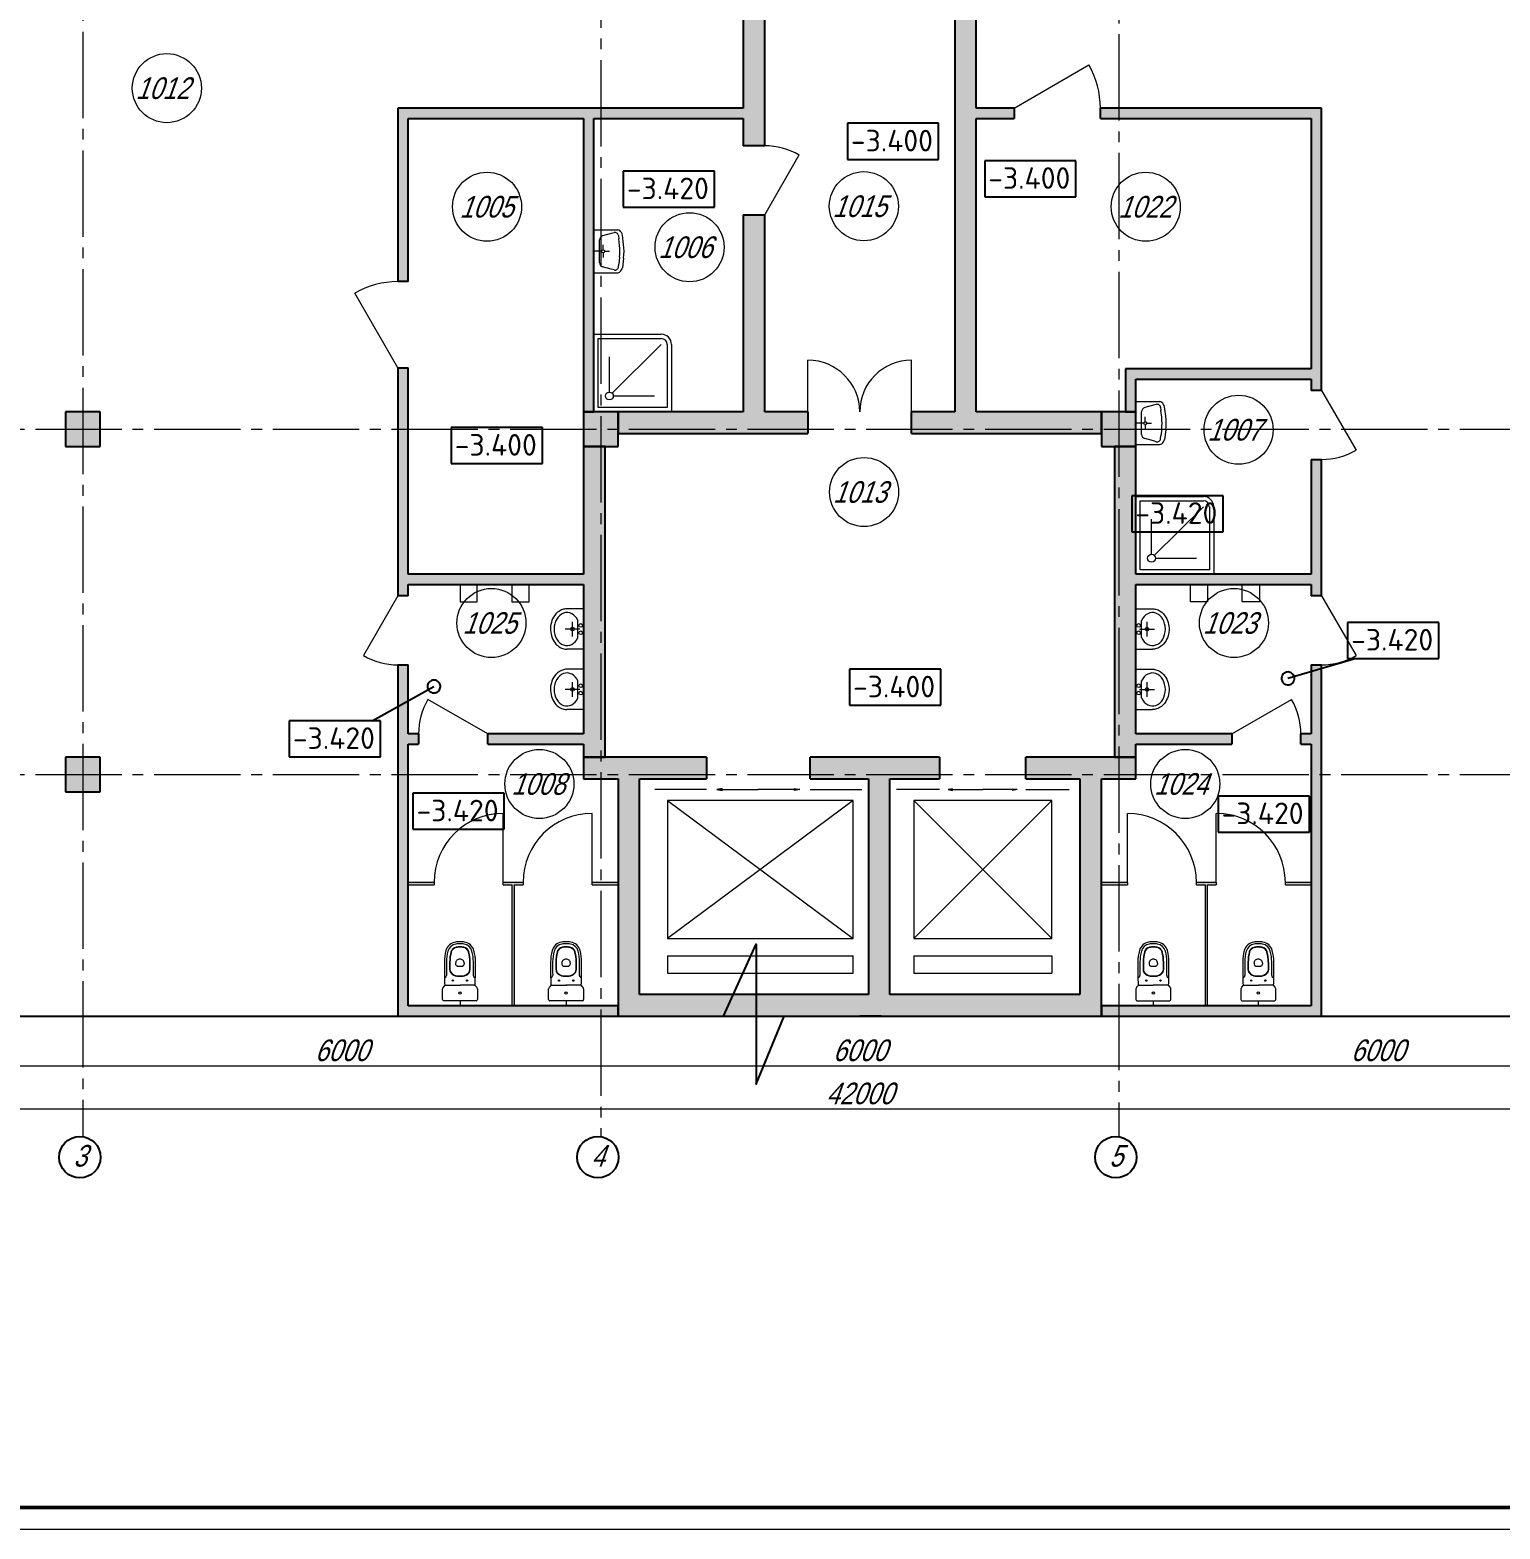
# Model space of a CAD drawing. Header units: millimetres. Extents: x 1949 to 134543, y 1145 to 48705.
# Drawn here: x 15366 to 28988, y 1145 to 15038 of the extents above; entities that cross this region are included whole.
import ezdxf

# ---------------------------------------------------------------- set-up
doc = ezdxf.new("R2010")
doc.units = ezdxf.units.MM
doc.linetypes.add('LTYPE_5', pattern=[1100, 800, -100, 100, -100])
for name, color, linetype, lineweight, true_color in [('STANDARD', 18, 'Continuous', 25, 0x000000), ('Общий01', 18, 'Continuous', 13, 0x000000), ('Стена', 18, 'Continuous', 50, 0x000000), ('Текст_1_10', 18, 'Continuous', 25, 0x000000)]:
    doc.layers.add(name, color=color, linetype=linetype, lineweight=lineweight, true_color=true_color)
doc.layers.add('АГПТ', color=7, linetype='Continuous')
doc.layers.add('Горизонтали--MAJ', color=56, linetype='Continuous', lineweight=5)
doc.layers.add('Оси', color=30, linetype='LTYPE_5', lineweight=9)
doc.styles.add('ARIAL', font='arial.ttf')
doc.styles.add('ARIALUNICODEMS', font='ARIALUNI.ttf')
doc.styles.add('ISOCPEUR', font='isocpeur.ttf')

# ---------------------------------------------------------------- blocks, each defined once
blk = doc.blocks.new('*U220')
at = {"lineweight": 0}
blk.add_lwpolyline([(-1184, -5), (5, -5), (5, 836), (-1184, 836)], close=True, dxfattribs=at)
at = {"color": 0, "linetype": 'Continuous', "lineweight": 50}
blk.add_lwpolyline([(-1164, 831), (0, 831), (0, 0), (-1164, 0)], close=True, dxfattribs=at)

msp = doc.modelspace()

# ---------------------------------------------------------------- hatches: boundary and pattern name
at = {"layer": 'Стена', "linetype": 'Continuous', "lineweight": 5}
h = msp.add_hatch(color=252, dxfattribs=at)
h.paths.add_polyline_path([(22175, 13965), (22175, 17698), (21975, 17698), (21975, 13965)])
h.paths.add_polyline_path([(21975, 13325), (21975, 11498), (22175, 11498), (22175, 13325)])
for points in [[(23935, 17698), (23935, 11498), (24135, 11498), (24135, 17698)], [(18775, 14218), (21975, 14218), (21975, 14314), (18775, 14314)], [(20495, 14218), (20495, 11498), (20591, 11498), (20591, 14218)], [(27239, 14218), (27239, 11898), (27335, 11898), (27335, 14218)], [(25519, 11802), (27335, 11802), (27335, 11898), (25519, 11898)], [(25615, 11498), (25615, 11802), (25519, 11802), (25519, 11498)], [(15695, 11178), (16015, 11178), (16015, 11498), (15695, 11498)], [(20495, 11178), (20815, 11178), (20815, 11498), (20495, 11498)], [(25295, 11178), (25615, 11178), (25615, 11498), (25295, 11498)], [(20695, 8298), (20695, 11178), (20495, 11178), (20495, 8298)], [(25415, 11178), (25415, 8298), (25615, 8298), (25615, 11178)], [(18871, 9898), (20495, 9898), (20495, 9994), (18871, 9994)], [(25615, 9898), (27239, 9898), (27239, 9994), (25615, 9994)], [(15695, 7978), (16015, 7978), (16015, 8298), (15695, 8298)], [(20815, 8098), (20815, 5898), (21015, 5898), (21015, 8098)], [(23135, 8098), (23135, 6098), (23335, 6098), (23335, 8098)], [(25095, 8098), (25095, 5898), (25295, 5898), (25295, 8098)], [(19855, 5994), (19855, 7114), (19831, 7114), (19831, 5994)], [(26255, 7114), (26255, 5994), (26279, 5994), (26279, 7114)], [(18871, 5898), (20815, 5898), (20815, 5994), (18871, 5994)], [(25095, 6098), (21015, 6098), (21015, 5898), (25095, 5898)], [(25295, 5898), (27239, 5898), (27239, 5994), (25295, 5994)]]:
    msp.add_hatch(color=252, dxfattribs=at).paths.add_polyline_path(points)
h = msp.add_hatch(color=252, dxfattribs=at)
h.paths.add_polyline_path([(25285, 14218), (27335, 14218), (27335, 14314), (25285, 14314)])
h.paths.add_polyline_path([(24485, 14218), (24485, 14314), (24135, 14314), (24135, 14218)])
h = msp.add_hatch(color=252, dxfattribs=at)
h.paths.add_polyline_path([(18871, 9794), (18871, 11906), (18775, 11906), (18775, 9794)])
h.paths.add_polyline_path([(18871, 9154), (18775, 9154), (18775, 5898), (18871, 5898)])
h.paths.add_polyline_path([(18775, 14218), (18775, 12706), (18871, 12706), (18871, 14218)])
h = msp.add_hatch(color=252, dxfattribs=at)
h.paths.add_polyline_path([(27239, 9154), (27239, 5898), (27335, 5898), (27335, 9154)])
h.paths.add_polyline_path([(27239, 11058), (27239, 9794), (27335, 9794), (27335, 11058)])
h.paths.add_polyline_path([(27239, 11802), (27239, 11698), (27335, 11698), (27335, 11802)])
h = msp.add_hatch(color=252, dxfattribs=at)
h.paths.add_polyline_path([(22575, 11498), (20815, 11498), (20815, 11298), (22575, 11298)])
h.paths.add_polyline_path([(23535, 11498), (23535, 11298), (25295, 11298), (25295, 11498)])
h = msp.add_hatch(color=252, dxfattribs=at)
h.paths.add_polyline_path([(19607, 8418), (20495, 8418), (20495, 8514), (19607, 8514)])
h.paths.add_polyline_path([(18967, 8418), (18967, 8514), (18871, 8514), (18871, 8418)])
h = msp.add_hatch(color=252, dxfattribs=at)
h.paths.add_polyline_path([(25615, 8418), (26503, 8418), (26503, 8514), (25615, 8514)])
h.paths.add_polyline_path([(27143, 8514), (27143, 8418), (27239, 8418), (27239, 8514)])
h = msp.add_hatch(color=252, dxfattribs=at)
h.paths.add_polyline_path([(23795, 8298), (22595, 8298), (22595, 8098), (23795, 8098)])
h.paths.add_polyline_path([(21635, 8098), (21635, 8298), (20495, 8298), (20495, 8098)])
h.paths.add_polyline_path([(25615, 8298), (24595, 8298), (24595, 8098), (25615, 8098)])
h = msp.add_hatch(color=252, dxfattribs=at)
h.paths.add_polyline_path([(19111, 7138), (18871, 7138), (18871, 7114), (19111, 7114)])
h.paths.add_polyline_path([(20575, 7138), (20575, 7114), (20815, 7114), (20815, 7138)])
h.paths.add_polyline_path([(19751, 7114), (19935, 7114), (19935, 7138), (19751, 7138)])
h = msp.add_hatch(color=252, dxfattribs=at)
h.paths.add_polyline_path([(27239, 7138), (26999, 7138), (26999, 7114), (27239, 7114)])
h.paths.add_polyline_path([(25295, 7138), (25295, 7114), (25535, 7114), (25535, 7138)])
h.paths.add_polyline_path([(26175, 7114), (26359, 7114), (26359, 7138), (26175, 7138)])

# ---------------------------------------------------------------- linework, layer by layer
at = {"layer": 'STANDARD', "color": 252, "linetype": 'Continuous', "lineweight": 5}
for p, q in [((20591, 13187), (20591, 12786)), ((20591, 13187), (20812, 13187)), ((20643, 12881), (20643, 13092)), ((20752, 13152), (20672, 13130)), ((20779, 13159), (20752, 13152)), ((20819, 13132), (20822, 13104)), ((20829, 13041), (20822, 13104)), ((20867, 13050), (20856, 13138)), ((20663, 12987), (20591, 12987)), ((20677, 13000), (20677, 13046)), ((20677, 12973), (20677, 12928)), ((20690, 12987), (20736, 12987)), ((20829, 12932), (20822, 12869)), ((20867, 12924), (20856, 12835)), ((20591, 12786), (20812, 12786)), ((20752, 12821), (20672, 12843)), ((20779, 12814), (20752, 12821)), ((20819, 12841), (20822, 12869)), ((20591, 11498), (20591, 12219)), ((20591, 12219), (21216, 12218)), ((20631, 11538), (20631, 12179)), ((20631, 12179), (21216, 12178)), ((20760, 11672), (21216, 12124)), ((21271, 12124), (21271, 11538)), ((21311, 12124), (21311, 11498)), ((20735, 11683), (20735, 12008)), ((21271, 11538), (20631, 11538)), ((20771, 11646), (21152, 11646)), ((25615, 11595), (25615, 11195)), ((25615, 11595), (25836, 11595)), ((25776, 11561), (25696, 11539)), ((25803, 11568), (25776, 11561)), ((25843, 11541), (25846, 11513)), ((25891, 11458), (25880, 11547)), ((21311, 11498), (20591, 11498)), ((25687, 11395), (25615, 11395)), ((25667, 11290), (25667, 11500)), ((25701, 11409), (25701, 11454)), ((25714, 11395), (25760, 11395)), ((25853, 11449), (25846, 11513)), ((25701, 11381), (25701, 11336)), ((25843, 11250), (25846, 11277)), ((25853, 11341), (25846, 11277)), ((25891, 11332), (25880, 11244)), ((25615, 11195), (25836, 11195)), ((25776, 11230), (25696, 11251)), ((25803, 11222), (25776, 11230)), ((25615, 9994), (25615, 10715)), ((25615, 10715), (26240, 10714)), ((25655, 10034), (25655, 10675)), ((25655, 10675), (26240, 10674)), ((25784, 10168), (26240, 10620)), ((26295, 10620), (26295, 10034)), ((26335, 10620), (26335, 9994)), ((25759, 10179), (25759, 10504)), ((25795, 10142), (26176, 10142)), ((26295, 10034), (25655, 10034)), ((19511, 9898), (19351, 9898)), ((19351, 9898), (19351, 9738)), ((19511, 9738), (19511, 9898)), ((19991, 9898), (19831, 9898)), ((19831, 9898), (19831, 9738)), ((19991, 9738), (19991, 9898)), ((26335, 9994), (25615, 9994)), ((26119, 9738), (26119, 9898)), ((26119, 9898), (26279, 9898)), ((26279, 9898), (26279, 9738)), ((26599, 9738), (26599, 9898)), ((26599, 9898), (26759, 9898)), ((26759, 9898), (26759, 9738)), ((19351, 9738), (19511, 9738)), ((19831, 9738), (19991, 9738)), ((26279, 9738), (26119, 9738)), ((26759, 9738), (26599, 9738)), ((22995, 7898), (21275, 7898)), ((21275, 7898), (21275, 6618)), ((21275, 7898), (22995, 6618)), ((22995, 7898), (21275, 6618)), ((22995, 6618), (22995, 7898)), ((24835, 7898), (23555, 7898)), ((23555, 7898), (23555, 6618)), ((23555, 7898), (24835, 6618)), ((24835, 7898), (23555, 6618)), ((24835, 6618), (24835, 7898)), ((21275, 6618), (22995, 6618)), ((23555, 6618), (24835, 6618)), ((21275, 6458), (21275, 6298)), ((21275, 6458), (22995, 6458)), ((22995, 6298), (22995, 6458)), ((23555, 6458), (23555, 6298)), ((23555, 6458), (24835, 6458)), ((24835, 6458), (24835, 6298)), ((21275, 6298), (22995, 6298)), ((23555, 6298), (24835, 6298)), ((20895, 5898), (23455, 5898))]:
    msp.add_line(p, q, dxfattribs=at)
at = {"layer": 'STANDARD', "color": 252, "linetype": 'Continuous', "lineweight": 25}
for p, q in [((27654, 9214), (27023, 9028)), ((26964, 9035), (26963, 9025)), ((26965, 9044), (26964, 9035)), ((26969, 9054), (26965, 9044)), ((26974, 9062), (26969, 9054)), ((26980, 9070), (26974, 9062)), ((26987, 9076), (26980, 9070)), ((26996, 9081), (26987, 9076)), ((27005, 9085), (26996, 9081)), ((27014, 9087), (27005, 9085)), ((27024, 9088), (27014, 9087)), ((27034, 9087), (27024, 9088)), ((27043, 9084), (27034, 9087)), ((27052, 9080), (27043, 9084)), ((27060, 9075), (27052, 9080)), ((27068, 9068), (27060, 9075)), ((27073, 9061), (27068, 9068)), ((27078, 9052), (27073, 9061)), ((27081, 9043), (27078, 9052)), ((27083, 9033), (27081, 9043)), ((27083, 9023), (27083, 9033)), ((18537, 8635), (19109, 8954)), ((19050, 8965), (19049, 8955)), ((19049, 8955), (19050, 8945)), ((19053, 8974), (19050, 8965)), ((19050, 8945), (19052, 8935)), ((19052, 8935), (19056, 8926)), ((19057, 8983), (19053, 8974)), ((19056, 8926), (19061, 8918)), ((19062, 8991), (19057, 8983)), ((19061, 8918), (19067, 8911)), ((19069, 8998), (19062, 8991)), ((19067, 8911), (19075, 8904)), ((19077, 9004), (19069, 8998)), ((19075, 8904), (19083, 8900)), ((19085, 9009), (19077, 9004)), ((19083, 8900), (19092, 8896)), ((19095, 9012), (19085, 9009)), ((19092, 8896), (19102, 8894)), ((19104, 9013), (19095, 9012)), ((19102, 8894), (19112, 8894)), ((19114, 9013), (19104, 9013)), ((19112, 8894), (19122, 8895)), ((19124, 9012), (19114, 9013)), ((19122, 8895), (19131, 8898)), ((19133, 9009), (19124, 9012)), ((19131, 8898), (19140, 8902)), ((19142, 9004), (19133, 9009)), ((19140, 8902), (19148, 8908)), ((19149, 8998), (19142, 9004)), ((19148, 8908), (19155, 8914)), ((19156, 8991), (19149, 8998)), ((19155, 8914), (19160, 8922)), ((19162, 8983), (19156, 8991)), ((19160, 8922), (19165, 8931)), ((19164, 8979), (19162, 8983)), ((19167, 8970), (19164, 8979)), ((19165, 8931), (19168, 8940)), ((19169, 8960), (19167, 8970)), ((19168, 8940), (19169, 8950)), ((19169, 8950), (19169, 8960)), ((26963, 9025), (26964, 9015)), ((26964, 9015), (26966, 9011)), ((26966, 9011), (26969, 9002)), ((26969, 9002), (26974, 8993)), ((26974, 8993), (26980, 8986)), ((26980, 8986), (26988, 8979)), ((26988, 8979), (26996, 8974)), ((26996, 8974), (27005, 8971)), ((27005, 8971), (27015, 8969)), ((27015, 8969), (27024, 8968)), ((27024, 8968), (27034, 8969)), ((27034, 8969), (27044, 8972)), ((27044, 8972), (27053, 8976)), ((27053, 8976), (27061, 8981)), ((27061, 8981), (27068, 8988)), ((27068, 8988), (27074, 8996)), ((27074, 8996), (27078, 9004)), ((27078, 9004), (27081, 9014)), ((27081, 9014), (27083, 9023))]:
    msp.add_line(p, q, dxfattribs=at)
at = {"layer": 'STANDARD', "color": 252, "linetype": 'Continuous', "lineweight": 5}
for centre in [(20735, 11646), (25759, 10142)]:
    msp.add_circle(centre, 36.5, dxfattribs=at)
for centre, radius, start, end in [((20683, 13092), 40, 105.2024, 180), ((20787, 13129), 32, 6.4926, 105.2024), ((20807, 13148), 39, 50.2907, 82.9857), ((20766, 13111), 94.2, 17.0579, 46.0236), ((20677, 12987), 13.8, 270.0000070469676, 269.9999765312299), ((20352, 12987), 480, 353.5076, 6.4926), ((20351, 12987), 520, 353.0337, 6.9666), ((20683, 12881), 40, 180.0001, 254.7976), ((20787, 12845), 32, 254.7977, 353.5075), ((20807, 12825), 39, 277.0144, 309.7094), ((20766, 12863), 94.2, 313.9764, 342.9421), ((21216, 12124), 94.4, 360, 89.9677), ((21216, 12124), 54.4, 360, 89.9677), ((25707, 11500), 40, 105.2024, 180), ((25811, 11537), 32, 6.4926, 105.2024), ((25831, 11557), 39, 50.2907, 82.9857), ((25790, 11519), 94.2, 17.0579, 46.0236), ((25701, 11395), 13.8, 270.0000070469676, 269.9999765312299), ((25376, 11395), 480, 353.5076, 6.4926), ((25375, 11395), 520, 353.0337, 6.9666), ((25707, 11290), 40, 180.0001, 254.7976), ((25811, 11253), 32, 254.7977, 353.5075), ((25831, 11234), 39, 277.0144, 309.7094), ((25790, 11271), 94.2, 313.9764, 342.9421), ((26240, 10620), 94.4, 360, 89.9677), ((26240, 10620), 54.4, 360, 89.9677)]:
    msp.add_arc(centre, radius, start, end, dxfattribs=at)
at = {"layer": 'АГПТ', "color": 252}
msp.add_lwpolyline([(3817, 5898), (21792, 5898), (22095, 6565), (22095, 5267), (22354, 5898), (43839, 5898)], dxfattribs=at)
at = {"layer": 'Горизонтали--MAJ', "color": 252, "linetype": 'Continuous', "lineweight": 5}
for p, q in [((20217, 9596), (20209, 9580)), ((20227, 9610), (20217, 9596)), ((20240, 9626), (20227, 9610)), ((20255, 9641), (20240, 9626)), ((20272, 9653), (20255, 9641)), ((20290, 9663), (20272, 9653)), ((20309, 9669), (20290, 9663)), ((20319, 9671), (20309, 9669)), ((20329, 9673), (20319, 9671)), ((20342, 9673), (20329, 9673)), ((20495, 9673), (20342, 9673)), ((20495, 9299), (20495, 9673)), ((25615, 9673), (25768, 9673)), ((25615, 9299), (25615, 9673)), ((25768, 9673), (25780, 9673)), ((25780, 9673), (25790, 9671)), ((25790, 9671), (25800, 9669)), ((25800, 9669), (25819, 9663)), ((25819, 9663), (25838, 9653)), ((25838, 9653), (25854, 9641)), ((25854, 9641), (25870, 9626)), ((25870, 9626), (25883, 9610)), ((25883, 9610), (25892, 9596)), ((25892, 9596), (25900, 9580)), ((20190, 9512), (20189, 9494)), ((20189, 9494), (20189, 9475)), ((20189, 9475), (20191, 9457)), ((20193, 9529), (20190, 9512)), ((20191, 9457), (20194, 9440)), ((20197, 9547), (20193, 9529)), ((20202, 9564), (20197, 9547)), ((20209, 9580), (20202, 9564)), ((20461, 9486), (20325, 9486)), ((20393, 9418), (20393, 9554)), ((20444, 9408), (20444, 9565)), ((25649, 9486), (25785, 9486)), ((25666, 9408), (25666, 9565)), ((25717, 9418), (25717, 9554)), ((25900, 9580), (25907, 9564)), ((25907, 9564), (25913, 9547)), ((25913, 9547), (25917, 9529)), ((25919, 9457), (25916, 9440)), ((25917, 9529), (25919, 9512)), ((25919, 9512), (25921, 9494)), ((25921, 9475), (25919, 9457)), ((25921, 9494), (25921, 9475)), ((20194, 9440), (20198, 9422)), ((20198, 9422), (20204, 9405)), ((20204, 9405), (20211, 9389)), ((20211, 9389), (20219, 9374)), ((20219, 9374), (20229, 9360)), ((20229, 9360), (20240, 9347)), ((20240, 9347), (20249, 9337)), ((20249, 9337), (20259, 9329)), ((20259, 9329), (20269, 9321)), ((20269, 9321), (20280, 9315)), ((20280, 9315), (20292, 9309)), ((20292, 9309), (20304, 9305)), ((25818, 9309), (25806, 9305)), ((25829, 9315), (25818, 9309)), ((25840, 9321), (25829, 9315)), ((25851, 9329), (25840, 9321)), ((25861, 9337), (25851, 9329)), ((25870, 9347), (25861, 9337)), ((25881, 9360), (25870, 9347)), ((25890, 9374), (25881, 9360)), ((25899, 9389), (25890, 9374)), ((25906, 9405), (25899, 9389)), ((25912, 9422), (25906, 9405)), ((25916, 9440), (25912, 9422)), ((20304, 9305), (20314, 9302)), ((20314, 9302), (20324, 9301)), ((20324, 9301), (20342, 9299)), ((20495, 9299), (20342, 9299)), ((25615, 9299), (25768, 9299)), ((25786, 9301), (25768, 9299)), ((25796, 9302), (25786, 9301)), ((25806, 9305), (25796, 9302)), ((20217, 9036), (20209, 9020)), ((20227, 9050), (20217, 9036)), ((20240, 9066), (20227, 9050)), ((20255, 9081), (20240, 9066)), ((20272, 9093), (20255, 9081)), ((20290, 9103), (20272, 9093)), ((20309, 9109), (20290, 9103)), ((20319, 9111), (20309, 9109)), ((20329, 9113), (20319, 9111)), ((20342, 9113), (20329, 9113)), ((20495, 9113), (20342, 9113)), ((20495, 8739), (20495, 9113)), ((25615, 9113), (25768, 9113)), ((25615, 8739), (25615, 9113)), ((25768, 9113), (25780, 9113)), ((25780, 9113), (25790, 9111)), ((25790, 9111), (25800, 9109)), ((25800, 9109), (25819, 9103)), ((25819, 9103), (25838, 9093)), ((25838, 9093), (25854, 9081)), ((25854, 9081), (25870, 9066)), ((25870, 9066), (25883, 9050)), ((25883, 9050), (25892, 9036)), ((25892, 9036), (25900, 9020)), ((20190, 8952), (20189, 8934)), ((20189, 8934), (20189, 8915)), ((20189, 8915), (20191, 8897)), ((20193, 8969), (20190, 8952)), ((20191, 8897), (20194, 8880)), ((20197, 8987), (20193, 8969)), ((20202, 9004), (20197, 8987)), ((20209, 9020), (20202, 9004)), ((20461, 8926), (20325, 8926)), ((20393, 8858), (20393, 8994)), ((20444, 8848), (20444, 9005)), ((25649, 8926), (25785, 8926)), ((25666, 8848), (25666, 9005)), ((25717, 8858), (25717, 8994)), ((25900, 9020), (25907, 9004)), ((25907, 9004), (25913, 8987)), ((25913, 8987), (25917, 8969)), ((25919, 8897), (25916, 8880)), ((25917, 8969), (25919, 8952)), ((25919, 8952), (25921, 8934)), ((25921, 8915), (25919, 8897)), ((25921, 8934), (25921, 8915)), ((20194, 8880), (20198, 8862)), ((20198, 8862), (20204, 8845)), ((20204, 8845), (20211, 8829)), ((20211, 8829), (20219, 8814)), ((20219, 8814), (20229, 8800)), ((20229, 8800), (20240, 8787)), ((20240, 8787), (20249, 8777)), ((20249, 8777), (20259, 8769)), ((20259, 8769), (20269, 8761)), ((20269, 8761), (20280, 8755)), ((20280, 8755), (20292, 8749)), ((25829, 8755), (25818, 8749)), ((25840, 8761), (25829, 8755)), ((25851, 8769), (25840, 8761)), ((25861, 8777), (25851, 8769)), ((25870, 8787), (25861, 8777)), ((25881, 8800), (25870, 8787)), ((25890, 8814), (25881, 8800)), ((25899, 8829), (25890, 8814)), ((25906, 8845), (25899, 8829)), ((25912, 8862), (25906, 8845)), ((25916, 8880), (25912, 8862)), ((20292, 8749), (20304, 8745)), ((20304, 8745), (20314, 8742)), ((20314, 8742), (20324, 8741)), ((20324, 8741), (20342, 8739)), ((20495, 8739), (20342, 8739)), ((25615, 8739), (25768, 8739)), ((25786, 8741), (25768, 8739)), ((25796, 8742), (25786, 8741)), ((25806, 8745), (25796, 8742)), ((25818, 8749), (25806, 8745)), ((19221, 6263), (19207, 6249)), ((19310, 6389), (19310, 6379)), ((19389, 6389), (19389, 6379)), ((19479, 6263), (19493, 6249)), ((20205, 6263), (20191, 6249)), ((20294, 6389), (20294, 6379)), ((20373, 6389), (20373, 6379)), ((20463, 6263), (20477, 6249)), ((25647, 6263), (25633, 6249)), ((25736, 6389), (25736, 6379)), ((25815, 6389), (25815, 6379)), ((25905, 6263), (25919, 6249)), ((26619, 6263), (26605, 6249)), ((26709, 6389), (26709, 6379)), ((26788, 6389), (26788, 6379)), ((26877, 6263), (26891, 6249)), ((19188, 6054), (19188, 6152)), ((19217, 6184), (19348, 6184)), ((19350, 6184), (19348, 6184)), ((19350, 6184), (19352, 6184)), ((19483, 6184), (19352, 6184)), ((19512, 6152), (19512, 6054)), ((20172, 6054), (20172, 6152)), ((20201, 6184), (20332, 6184)), ((20334, 6184), (20332, 6184)), ((20334, 6184), (20336, 6184)), ((20467, 6184), (20336, 6184)), ((20496, 6152), (20496, 6054)), ((25614, 6152), (25614, 6054)), ((25643, 6184), (25774, 6184)), ((25776, 6184), (25774, 6184)), ((25776, 6184), (25778, 6184)), ((25909, 6184), (25778, 6184)), ((25938, 6054), (25938, 6152)), ((26586, 6152), (26586, 6054)), ((26615, 6184), (26746, 6184)), ((26748, 6184), (26746, 6184)), ((26748, 6184), (26750, 6184)), ((26882, 6184), (26750, 6184)), ((26910, 6054), (26910, 6152)), ((19348, 6040), (19199, 6040)), ((19352, 6040), (19348, 6040)), ((19351, 6040), (19351, 5994)), ((19501, 6040), (19352, 6040)), ((20332, 6040), (20183, 6040)), ((20334, 6040), (20332, 6040)), ((20336, 6040), (20334, 6040)), ((20335, 6040), (20335, 5994)), ((20485, 6040), (20336, 6040)), ((25625, 6040), (25774, 6040)), ((25774, 6040), (25776, 6040)), ((25775, 6040), (25775, 5994)), ((25776, 6040), (25778, 6040)), ((25778, 6040), (25927, 6040)), ((26597, 6040), (26746, 6040)), ((26746, 6040), (26748, 6040)), ((26747, 6040), (26747, 5994)), ((26748, 6040), (26750, 6040)), ((26750, 6040), (26899, 6040))]:
    msp.add_line(p, q, dxfattribs=at)
for centre, radius in [((20393, 9486), 17), ((20469, 9520), 17), ((20469, 9452), 17), ((25640, 9520), 17), ((25640, 9452), 17), ((25717, 9486), 17), ((20393, 8926), 17), ((20469, 8960), 17), ((20469, 8892), 17), ((25640, 8960), 17), ((25640, 8892), 17), ((25717, 8926), 17), ((19284, 6228), 6), ((19350, 6112), 10.8), ((19416, 6228), 6), ((20268, 6228), 6), ((20334, 6112), 10.8), ((20400, 6228), 6), ((25710, 6228), 6), ((25776, 6112), 10.8), ((25842, 6228), 6), ((26682, 6228), 6), ((26748, 6112), 10.8), ((26814, 6228), 6)]:
    msp.add_circle(centre, radius, dxfattribs=at)
for centre, radius, start, end in [((19324, 6479), 107, 98.8162, 165.4605), ((19324, 6479), 88, 98.8162, 165.4605), ((19324, 6479), 59.2, 98.8162, 165.4605), ((19324, 6479), 56, 98.8162, 165.4605), ((19348, 6324), 264, 89.5659, 98.8162), ((19348, 6324), 245, 89.5319, 98.8162), ((19348, 6324), 216, 89.4695, 98.8162), ((19348, 6324), 213, 89.4615, 98.8162), ((19352, 6324), 264, 81.1838, 90.4341), ((19352, 6324), 245, 81.1838, 90.4681), ((19352, 6324), 216, 81.1838, 90.5305), ((19352, 6324), 213, 81.1838, 90.5385), ((19376, 6479), 56, 14.5395, 81.1838), ((19376, 6479), 59.2, 14.5395, 81.1838), ((19376, 6479), 88, 14.5395, 81.1838), ((19376, 6479), 107, 14.5395, 81.1838), ((20308, 6479), 107, 98.8162, 165.4605), ((20308, 6479), 88, 98.8162, 165.4605), ((20308, 6479), 59.2, 98.8162, 165.4605), ((20308, 6479), 56, 98.8162, 165.4605), ((20332, 6324), 264, 89.5659, 98.8162), ((20332, 6324), 245, 89.5319, 98.8162), ((20332, 6324), 216, 89.4695, 98.8162), ((20332, 6324), 213, 89.4615, 98.8162), ((20336, 6324), 264, 81.1838, 90.4341), ((20336, 6324), 245, 81.1838, 90.4681), ((20336, 6324), 216, 81.1838, 90.5305), ((20336, 6324), 213, 81.1838, 90.5385), ((20360, 6479), 56, 14.5395, 81.1838), ((20360, 6479), 59.2, 14.5395, 81.1838), ((20360, 6479), 88, 14.5395, 81.1838), ((20360, 6479), 107, 14.5395, 81.1838), ((25750, 6479), 107, 98.8162, 165.4605), ((25750, 6479), 88, 98.8162, 165.4605), ((25750, 6479), 59.2, 98.8162, 165.4605), ((25750, 6479), 56, 98.8162, 165.4605), ((25774, 6324), 264, 89.5659, 98.8162), ((25774, 6324), 245, 89.5319, 98.8162), ((25774, 6324), 216, 89.4695, 98.8162), ((25774, 6324), 213, 89.4615, 98.8162), ((25778, 6324), 264, 81.1838, 90.4341), ((25778, 6324), 245, 81.1838, 90.4681), ((25778, 6324), 216, 81.1838, 90.5305), ((25778, 6324), 213, 81.1838, 90.5385), ((25802, 6479), 56, 14.5395, 81.1838), ((25802, 6479), 59.2, 14.5395, 81.1838), ((25802, 6479), 88, 14.5395, 81.1838), ((25802, 6479), 107, 14.5395, 81.1838), ((26722, 6479), 107, 98.8162, 165.4605), ((26722, 6479), 88, 98.8162, 165.4605), ((26722, 6479), 59.2, 98.8162, 165.4605), ((26722, 6479), 56, 98.8162, 165.4605), ((26746, 6324), 264, 89.5659, 98.8162), ((26746, 6324), 245, 89.5319, 98.8162), ((26746, 6324), 216, 89.4695, 98.8162), ((26746, 6324), 213, 89.4615, 98.8162), ((26750, 6324), 264, 81.1838, 90.4341), ((26750, 6324), 245, 81.1838, 90.4681), ((26750, 6324), 216, 81.1838, 90.5305), ((26750, 6324), 213, 81.1838, 90.5385), ((26774, 6479), 59.2, 14.5395, 81.1838), ((26774, 6479), 56, 14.5395, 81.1838), ((26774, 6479), 88, 14.5395, 81.1838), ((26774, 6479), 107, 14.5395, 81.1838), ((19646, 6395), 440, 165.4605, 179.2905), ((23606, 6346), 4400, 179.2905, 182.1362), ((19646, 6395), 421, 165.4605, 179.2905), ((23606, 6346), 4381, 179.2905, 180.9364), ((19646, 6395), 392, 165.4605, 179.2905), ((23606, 6346), 4352, 179.2905, 180.1648), ((19646, 6395), 389, 165.4605, 179.2905), ((23606, 6346), 4349, 179.2905, 180.1648), ((19348, 6389), 37.6, 86.9509, 180), ((19352, 6389), 37.6, 0, 93.0491), ((19054, 6395), 389, 0.7095, 14.5395), ((19054, 6395), 392, 0.7095, 14.5395), ((15094, 6346), 4349, 359.8352, 0.7095), ((15094, 6346), 4352, 359.8352, 0.7095), ((19054, 6395), 421, 0.7095, 14.5395), ((15094, 6346), 4381, 359.0636, 0.7095), ((19054, 6395), 440, 0.7095, 14.5395), ((15094, 6346), 4400, 357.8638, 0.7095), ((20630, 6395), 440, 165.4605, 179.2905), ((24590, 6346), 4400, 179.2905, 182.1362), ((20630, 6395), 421, 165.4605, 179.2905), ((24590, 6346), 4381, 179.2905, 180.9364), ((20630, 6395), 392, 165.4605, 179.2905), ((24590, 6346), 4352, 179.2905, 180.1648), ((20630, 6395), 389, 165.4605, 179.2905), ((24590, 6346), 4349, 179.2905, 180.1648), ((20332, 6389), 37.6, 86.9509, 180), ((20336, 6389), 37.6, 0, 93.0491), ((20038, 6395), 389, 0.7095, 14.5395), ((20038, 6395), 392, 0.7095, 14.5395), ((16078, 6346), 4349, 359.8352, 0.7095), ((16078, 6346), 4352, 359.8352, 0.7095), ((20038, 6395), 421, 0.7095, 14.5395), ((16078, 6346), 4381, 359.0636, 0.7095), ((20038, 6395), 440, 0.7095, 14.5395), ((16078, 6346), 4400, 357.8638, 0.7095), ((26072, 6395), 440, 165.4605, 179.2905), ((30032, 6346), 4400, 179.2905, 182.1362), ((26072, 6395), 421, 165.4605, 179.2905), ((30032, 6346), 4381, 179.2905, 180.9364), ((26072, 6395), 392, 165.4605, 179.2905), ((30032, 6346), 4352, 179.2905, 180.1648), ((26072, 6395), 389, 165.4605, 179.2905), ((30032, 6346), 4349, 179.2905, 180.1648), ((25774, 6389), 37.6, 86.9509, 180), ((25778, 6389), 37.6, 0, 93.0491), ((25480, 6395), 389, 0.7095, 14.5395), ((25480, 6395), 392, 0.7095, 14.5395), ((21520, 6346), 4349, 359.8352, 0.7095), ((21520, 6346), 4352, 359.8352, 0.7095), ((25480, 6395), 421, 0.7095, 14.5395), ((21520, 6346), 4381, 359.0636, 0.7095), ((25480, 6395), 440, 0.7095, 14.5395), ((21520, 6346), 4400, 357.8638, 0.7095), ((27044, 6395), 440, 165.4605, 179.2905), ((31004, 6346), 4400, 179.2905, 182.1362), ((31004, 6346), 4381, 179.2905, 180.9364), ((27044, 6395), 421, 165.4605, 179.2905), ((27044, 6395), 392, 165.4605, 179.2905), ((31004, 6346), 4352, 179.2905, 180.1648), ((31004, 6346), 4349, 179.2905, 180.1648), ((27044, 6395), 389, 165.4605, 179.2905), ((26746, 6389), 37.6, 86.9509, 180), ((26750, 6389), 37.6, 0, 93.0491), ((26452, 6395), 389, 0.7095, 14.5395), ((26452, 6395), 392, 0.7095, 14.5395), ((22493, 6346), 4349, 359.8352, 0.7095), ((22493, 6346), 4352, 359.8352, 0.7095), ((26452, 6395), 421, 0.7095, 14.5395), ((22493, 6346), 4381, 359.0636, 0.7095), ((26452, 6395), 440, 0.7095, 14.5395), ((22493, 6346), 4400, 357.8638, 0.7095), ((19209, 6274), 16, 315, 0.9364), ((19314, 6334), 60, 180.1648, 250.016), ((19314, 6334), 56.8, 180.1648, 250.016), ((19348, 6428), 160, 250.016, 270.7162), ((19348, 6428), 157, 250.016, 270.7308), ((19326, 6379), 16, 180, 260.2849), ((19348, 6505), 144, 260.2849, 270.7958), ((19352, 6505), 144, 269.2042, 279.7151), ((19352, 6428), 157, 269.2692, 289.984), ((19352, 6428), 160, 269.2838, 289.984), ((19373, 6379), 16, 279.7151, 360), ((19386, 6334), 56.8, 289.984, 359.8352), ((19386, 6334), 60, 289.984, 359.8352), ((19490, 6274), 16, 179.0636, 225), ((20193, 6274), 16, 315, 0.9364), ((20298, 6334), 60, 180.1648, 250.016), ((20298, 6334), 56.8, 180.1648, 250.016), ((20332, 6428), 160, 250.016, 270.7162), ((20332, 6428), 157, 250.016, 270.7308), ((20310, 6379), 16, 180, 260.2849), ((20332, 6505), 144, 260.2849, 270.7958), ((20336, 6505), 144, 269.2042, 279.7151), ((20336, 6428), 157, 269.2692, 289.984), ((20336, 6428), 160, 269.2838, 289.984), ((20357, 6379), 16, 279.7151, 360), ((20370, 6334), 56.8, 289.984, 359.8352), ((20370, 6334), 60, 289.984, 359.8352), ((20474, 6274), 16, 179.0636, 225), ((25635, 6274), 16, 315, 0.9364), ((25740, 6334), 60, 180.1648, 250.016), ((25740, 6334), 56.8, 180.1648, 250.016), ((25774, 6428), 160, 250.016, 270.7162), ((25774, 6428), 157, 250.016, 270.7308), ((25752, 6379), 16, 180, 260.2849), ((25774, 6505), 144, 260.2849, 270.7958), ((25778, 6505), 144, 269.2042, 279.7151), ((25778, 6428), 157, 269.2692, 289.984), ((25778, 6428), 160, 269.2838, 289.984), ((25799, 6379), 16, 279.7151, 360), ((25812, 6334), 56.8, 289.984, 359.8352), ((25812, 6334), 60, 289.984, 359.8352), ((25916, 6274), 16, 179.0636, 225), ((26608, 6274), 16, 315, 0.9364), ((26712, 6334), 60, 180.1648, 250.016), ((26712, 6334), 56.8, 180.1648, 250.016), ((26746, 6428), 160, 250.016, 270.7162), ((26746, 6428), 157, 250.016, 270.7308), ((26725, 6379), 16, 180, 260.2849), ((26746, 6505), 144, 260.2849, 270.7958), ((26750, 6505), 144, 269.2042, 279.7151), ((26750, 6428), 157, 269.2692, 289.984), ((26750, 6428), 160, 269.2838, 289.984), ((26772, 6379), 16, 279.7151, 360), ((26785, 6334), 56.8, 289.984, 359.8352), ((26785, 6334), 60, 289.984, 359.8352), ((26889, 6274), 16, 179.0636, 225), ((19203, 6152), 15.2, 124.9372, 180), ((19190, 6171), 8, 304.9372, 343.7848), ((19217, 6164), 20, 90, 163.7848), ((19483, 6164), 20, 16.2152, 90), ((19510, 6171), 8, 196.2152, 235.0628), ((19497, 6152), 15.2, 0, 55.0628), ((20187, 6152), 15.2, 124.9372, 180), ((20174, 6171), 8, 304.9372, 343.7848), ((20201, 6164), 20, 90, 163.7848), ((20467, 6164), 20, 16.2152, 90), ((20494, 6171), 8, 196.2152, 235.0628), ((20481, 6152), 15.2, 0, 55.0628), ((25629, 6152), 15.2, 124.9372, 180), ((25616, 6171), 8, 304.9372, 343.7848), ((25643, 6164), 20, 90, 163.7848), ((25909, 6164), 20, 16.2152, 90), ((25936, 6171), 8, 196.2152, 235.0628), ((25923, 6152), 15.2, 0, 55.0628), ((26602, 6152), 15.2, 124.9372, 180), ((26588, 6171), 8, 304.9372, 343.7848), ((26615, 6164), 20, 90, 163.7848), ((26882, 6164), 20, 16.2152, 90), ((26908, 6171), 8, 196.2152, 235.0628), ((26895, 6152), 15.2, 0, 55.0628), ((19204, 6054), 16, 180, 240.9831), ((19199, 6046), 6.4, 245.2115, 270), ((19501, 6046), 6.4, 270, 294.7885), ((19496, 6054), 16, 299.0169, 0), ((20188, 6054), 16, 180, 240.9831), ((20183, 6046), 6.4, 245.2115, 270), ((20485, 6046), 6.4, 270, 294.7885), ((20480, 6054), 16, 299.0169, 0), ((25630, 6054), 16, 180, 240.9831), ((25625, 6046), 6.4, 245.2115, 270), ((25927, 6046), 6.4, 270, 294.7885), ((25922, 6054), 16, 299.0169, 0), ((26602, 6054), 16, 180, 240.9831), ((26597, 6046), 6.4, 245.2115, 270), ((26899, 6046), 6.4, 270, 294.7885), ((26894, 6054), 16, 299.0169, 0)]:
    msp.add_arc(centre, radius, start, end, dxfattribs=at)
for centre, major_axis in [((20342, 9486), (0, -153)), ((25768, 9486), (0, 153)), ((20342, 8926), (0, -153)), ((25768, 8926), (0, 153))]:
    msp.add_ellipse(centre, major_axis=major_axis, ratio=0.777778, start_param=2.111896, end_param=7.312882, dxfattribs=at)
at = {"layer": 'Общий01', "color": 252, "linetype": 'LTYPE_5', "lineweight": 5}
for p, q in [((20655, 32359), (20655, 4781)), ((15855, 31522), (15855, 4781)), ((25455, 31498), (25455, 4781)), ((4416, 11338), (42270, 11338)), ((4416, 8138), (42284, 8138))]:
    msp.add_line(p, q, dxfattribs=at)
at = {"layer": 'Общий01', "color": 252, "linetype": 'Continuous', "lineweight": 5}
for p, q in [((6255, 5438), (39855, 5438)), ((6255, 5038), (39855, 5038))]:
    msp.add_line(p, q, dxfattribs=at)
at = {"layer": 'Общий01', "color": 252, "linetype": 'Continuous', "lineweight": 25}
for centre in [(15828, 4591), (20628, 4591), (25428, 4591)]:
    msp.add_circle(centre, 192, dxfattribs=at)
at = {"layer": 'Оси', "color": 252, "linetype": 'Continuous', "lineweight": 25}
for p, q in [((23786, 14173), (22940, 14173)), ((22940, 14173), (22940, 13839)), ((23786, 13839), (23786, 14173)), ((22940, 13839), (23786, 13839)), ((25059, 13826), (24213, 13826)), ((24213, 13826), (24213, 13493)), ((25059, 13493), (25059, 13826)), ((21710, 13730), (20863, 13730)), ((20863, 13730), (20863, 13397)), ((21710, 13397), (21710, 13730)), ((24213, 13493), (25059, 13493)), ((20863, 13397), (21710, 13397)), ((20115, 11353), (19269, 11353)), ((19269, 11353), (19269, 11020)), ((20115, 11020), (20115, 11353)), ((19269, 11020), (20115, 11020)), ((26422, 10721), (25576, 10721)), ((25576, 10721), (25576, 10387)), ((26422, 10387), (26422, 10721)), ((25576, 10387), (26422, 10387)), ((28422, 9547), (27576, 9547)), ((27576, 9547), (27576, 9214)), ((28422, 9214), (28422, 9547)), ((27576, 9214), (28422, 9214)), ((23807, 9113), (22960, 9113)), ((22960, 9113), (22960, 8780)), ((23807, 8780), (23807, 9113)), ((22960, 8780), (23807, 8780)), ((18615, 8635), (17769, 8635)), ((17769, 8635), (17769, 8301)), ((18615, 8301), (18615, 8635)), ((17769, 8301), (18615, 8301)), ((19761, 7964), (18915, 7964)), ((18915, 7964), (18915, 7631)), ((19761, 7631), (19761, 7964)), ((27222, 7938), (26375, 7938)), ((26375, 7938), (26375, 7605)), ((27222, 7605), (27222, 7938)), ((18915, 7631), (19761, 7631)), ((26375, 7605), (27222, 7605))]:
    msp.add_line(p, q, dxfattribs=at)
at = {"layer": 'Стена', "color": 252, "linetype": 'Continuous', "lineweight": 25}
for p, q in [((22175, 13965), (22175, 17698)), ((23935, 17698), (23935, 11498)), ((21975, 17498), (21975, 14314)), ((24135, 14314), (24135, 17498)), ((21975, 14314), (18775, 14314)), ((18775, 14314), (18775, 14218)), ((24485, 14314), (24135, 14314)), ((24485, 14314), (24485, 14218)), ((25285, 14218), (25285, 14314)), ((27335, 14314), (25285, 14314)), ((27335, 14218), (27335, 14314)), ((18775, 14218), (18775, 12706)), ((18871, 12706), (18871, 14218)), ((18871, 14218), (20495, 14218)), ((20495, 14218), (20495, 11498)), ((20591, 11498), (20591, 14218)), ((20591, 14218), (21975, 14218)), ((21975, 14218), (21975, 13965)), ((24135, 14218), (24485, 14218)), ((24135, 11498), (24135, 14218)), ((25285, 14218), (27239, 14218)), ((27239, 14218), (27239, 11898)), ((27335, 11898), (27335, 14218)), ((22175, 13965), (21975, 13965)), ((21975, 13325), (22175, 13325)), ((21975, 13325), (21975, 11498)), ((22175, 11498), (22175, 13325)), ((18871, 12706), (18775, 12706)), ((18775, 11906), (18871, 11906)), ((18775, 11906), (18775, 9794)), ((18871, 9994), (18871, 11906)), ((27239, 11898), (25519, 11898)), ((25519, 11898), (25519, 11802)), ((27335, 11802), (27335, 11898)), ((25519, 11802), (25519, 11498)), ((25615, 11498), (25615, 11802)), ((25615, 11802), (27239, 11802)), ((27239, 11802), (27239, 11698)), ((27335, 11698), (27239, 11698)), ((27335, 11698), (27335, 11802)), ((16015, 11498), (15695, 11498)), ((15695, 11498), (15695, 11178)), ((16015, 11178), (16015, 11498)), ((20495, 11498), (20591, 11498)), ((20815, 11498), (20495, 11498)), ((20495, 11498), (20495, 11178)), ((21975, 11498), (20815, 11498)), ((20815, 11498), (20815, 11298)), ((20815, 11178), (20815, 11498)), ((22575, 11498), (22175, 11498)), ((22575, 11498), (22575, 11298)), ((23535, 11298), (23535, 11498)), ((23935, 11498), (23535, 11498)), ((25295, 11498), (24135, 11498)), ((25295, 11298), (25295, 11498)), ((25615, 11498), (25295, 11498)), ((25295, 11498), (25295, 11178)), ((25519, 11498), (25615, 11498)), ((25615, 11178), (25615, 11498)), ((20815, 11298), (22575, 11298)), ((23535, 11298), (25295, 11298)), ((15695, 11178), (16015, 11178)), ((20695, 11178), (20495, 11178)), ((20495, 11178), (20495, 9994)), ((20495, 11178), (20815, 11178)), ((20695, 8298), (20695, 11178)), ((25295, 11178), (25615, 11178)), ((25415, 11178), (25415, 8298)), ((25615, 11178), (25415, 11178)), ((25615, 9994), (25615, 11178)), ((27239, 11058), (27335, 11058)), ((27239, 11058), (27239, 9994)), ((27335, 9794), (27335, 11058)), ((20495, 9994), (18871, 9994)), ((18871, 9898), (20495, 9898)), ((18871, 9794), (18871, 9898)), ((20495, 9898), (20495, 8514)), ((27239, 9994), (25615, 9994)), ((25615, 8514), (25615, 9898)), ((25615, 9898), (27239, 9898)), ((27239, 9898), (27239, 9794)), ((18871, 9794), (18775, 9794)), ((27335, 9794), (27239, 9794)), ((18775, 9154), (18871, 9154)), ((18775, 9154), (18775, 5898)), ((18871, 8514), (18871, 9154)), ((27239, 9154), (27335, 9154)), ((27239, 9154), (27239, 8514)), ((27335, 5898), (27335, 9154)), ((18967, 8514), (18871, 8514)), ((18967, 8514), (18967, 8418)), ((19607, 8418), (19607, 8514)), ((20495, 8514), (19607, 8514)), ((26503, 8514), (25615, 8514)), ((26503, 8514), (26503, 8418)), ((27143, 8418), (27143, 8514)), ((27239, 8514), (27143, 8514)), ((18871, 8418), (18967, 8418)), ((18871, 7138), (18871, 8418)), ((19607, 8418), (20495, 8418)), ((20495, 8418), (20495, 8298)), ((25615, 8298), (25615, 8418)), ((25615, 8418), (26503, 8418)), ((27143, 8418), (27239, 8418)), ((27239, 8418), (27239, 7138)), ((16015, 8298), (15695, 8298)), ((15695, 8298), (15695, 7978)), ((16015, 7978), (16015, 8298)), ((20495, 8298), (20695, 8298)), ((21635, 8298), (20495, 8298)), ((20495, 8298), (20495, 8098)), ((21635, 8298), (21635, 8098)), ((22595, 8098), (22595, 8298)), ((23795, 8298), (22595, 8298)), ((23795, 8298), (23795, 8098)), ((24595, 8098), (24595, 8298)), ((25615, 8298), (24595, 8298)), ((25415, 8298), (25615, 8298)), ((25615, 8098), (25615, 8298)), ((20495, 8098), (20815, 8098)), ((20815, 8098), (20815, 5898)), ((21015, 8098), (21635, 8098)), ((21015, 6098), (21015, 8098)), ((22595, 8098), (23135, 8098)), ((23135, 8098), (23135, 6098)), ((23335, 8098), (23795, 8098)), ((23335, 6098), (23335, 8098)), ((24595, 8098), (25095, 8098)), ((25095, 8098), (25095, 6098)), ((25295, 8098), (25615, 8098)), ((25295, 5898), (25295, 8098)), ((15695, 7978), (16015, 7978)), ((18871, 7114), (18871, 7138)), ((18871, 5994), (18871, 7114)), ((27239, 7138), (27239, 7114)), ((27239, 7114), (27239, 5994)), ((19831, 5994), (18871, 5994)), ((19855, 5994), (19831, 5994)), ((20815, 5994), (19855, 5994)), ((20815, 5898), (20815, 5994)), ((23135, 6098), (21015, 6098)), ((25095, 6098), (23335, 6098)), ((26255, 5994), (25295, 5994)), ((25295, 5994), (25295, 5898)), ((26279, 5994), (26255, 5994)), ((27239, 5994), (26279, 5994)), ((18775, 5898), (18871, 5898)), ((18871, 5898), (20815, 5898)), ((20815, 5898), (21015, 5898)), ((21015, 5898), (25295, 5898)), ((23255, 5898), (23055, 5898)), ((25295, 5898), (27239, 5898)), ((27239, 5898), (27335, 5898))]:
    msp.add_line(p, q, dxfattribs=at)
at = {"layer": 'Стена', "color": 252, "linetype": 'Continuous', "lineweight": 5}
for p, q in [((24485, 14314), (25178, 14714)), ((22175, 13325), (22495, 13880)), ((18775, 11906), (18375, 12599)), ((22575, 11498), (22575, 11978)), ((23535, 11498), (23535, 11978)), ((27335, 11698), (27655, 11144)), ((18775, 9794), (18455, 9240)), ((27335, 9794), (27655, 9240)), ((19607, 8514), (19052, 8834)), ((26503, 8514), (27057, 8834)), ((21635, 7998), (21155, 7998)), ((21779, 8008), (21731, 7998)), ((21731, 7998), (22115, 7998)), ((21731, 7998), (21779, 7989)), ((21779, 7989), (21779, 8008)), ((22499, 7998), (22115, 7998)), ((22451, 7989), (22451, 8008)), ((22451, 8008), (22499, 7998)), ((22499, 7998), (22451, 7989)), ((22595, 7998), (23075, 7998)), ((23795, 7998), (23395, 7998)), ((23915, 8006), (23875, 7998)), ((23875, 7998), (24195, 7998)), ((23875, 7998), (23915, 7990)), ((23915, 7990), (23915, 8006)), ((24515, 7998), (24195, 7998)), ((24475, 7990), (24475, 8006)), ((24475, 8006), (24515, 7998)), ((24515, 7998), (24475, 7990)), ((24595, 7998), (24995, 7998)), ((19751, 7138), (19751, 7778)), ((20575, 7138), (20575, 7778)), ((25535, 7138), (25535, 7778)), ((26359, 7138), (26359, 7778))]:
    msp.add_line(p, q, dxfattribs=at)
at = {"layer": 'Стена', "color": 252, "linetype": 'Continuous', "lineweight": 9}
for p, q in [((19111, 7138), (18871, 7138)), ((18871, 7138), (18871, 7114)), ((18871, 7114), (19111, 7114)), ((19111, 7138), (19111, 7114)), ((19751, 7114), (19751, 7138)), ((19935, 7138), (19751, 7138)), ((19751, 7114), (19831, 7114)), ((19831, 7114), (19831, 5994)), ((19855, 5994), (19855, 7114)), ((19855, 7114), (19935, 7114)), ((19935, 7138), (19935, 7114)), ((20575, 7114), (20575, 7138)), ((20815, 7138), (20575, 7138)), ((20575, 7114), (20815, 7114)), ((20815, 7114), (20815, 7138)), ((25535, 7138), (25295, 7138)), ((25295, 7138), (25295, 7114)), ((25295, 7114), (25535, 7114)), ((25535, 7138), (25535, 7114)), ((26175, 7114), (26175, 7138)), ((26359, 7138), (26175, 7138)), ((26175, 7114), (26255, 7114)), ((26255, 7114), (26255, 5994)), ((26279, 7114), (26359, 7114)), ((26279, 5994), (26279, 7114)), ((26359, 7138), (26359, 7114)), ((26999, 7114), (26999, 7138)), ((27239, 7138), (26999, 7138)), ((26999, 7114), (27239, 7114)), ((27239, 7114), (27239, 7138)), ((19831, 5994), (19855, 5994)), ((26255, 5994), (26279, 5994))]:
    msp.add_line(p, q, dxfattribs=at)
at = {"layer": 'Стена', "color": 252, "linetype": 'Continuous', "lineweight": 5}
for centre, radius, start, end in [((24485, 14314), 800, 0, 30), ((22175, 13325), 640, 60, 90), ((18775, 11906), 800, 90, 120), ((22575, 11498), 480, 0, 90), ((23535, 11498), 480, 90, 180), ((27335, 11698), 640, 270, 300), ((18775, 9794), 640, 240, 270), ((27335, 9794), 640, 270, 300), ((19607, 8514), 640, 150, 180), ((26503, 8514), 640, 360, 30), ((19751, 7138), 640, 90, 180), ((20575, 7138), 640, 90, 180), ((25535, 7138), 640, 360, 90), ((26359, 7138), 640, 360, 90)]:
    msp.add_arc(centre, radius, start, end, dxfattribs=at)
at = {"layer": 'Текст_1_10', "color": 252, "linetype": 'Continuous', "lineweight": 5}
for centre in [(16634, 14499), (19601, 13400), (23093, 13405), (25705, 13400), (21478, 13025), (26566, 11333), (23095, 10756), (19642, 9542), (26523, 9542), (20086, 8050), (26072, 8050)]:
    msp.add_circle(centre, 320, dxfattribs=at)

# ---------------------------------------------------------------- block references
at = {"xscale": 40, "yscale": 40, "zscale": 40}
msp.add_blockref('*U220', (49309, 1345), dxfattribs=at)

# ---------------------------------------------------------------- texts
at = {"layer": 'Общий01', "color": 252, "linetype": 'Continuous', "lineweight": 5, "style": 'ARIAL', "oblique": 20, "width": 0.8}
for s, p in [('6000', (18005, 5482)), ('6000', (22805, 5482)), ('6000', (27605, 5482)), ('42000', (22743, 5082))]:
    msp.add_text(s, height=200, dxfattribs=at).set_placement(p)
at = {"layer": 'Общий01', "color": 252, "linetype": 'Continuous', "lineweight": 25, "style": 'ARIALUNICODEMS', "oblique": 20, "width": 0.8}
for s, p in [('3', (15766, 4504)), ('4', (20566, 4504)), ('5', (25366, 4504))]:
    msp.add_text(s, height=200, dxfattribs=at).set_placement(p)
at = {"layer": 'Оси', "color": 252, "linetype": 'Continuous', "lineweight": 25, "style": 'ISOCPEUR'}
for s, p in [('-3.400', (22973, 13913)), ('-3.400', (24246, 13566)), ('-3.420', (20897, 13470)), ('-3.400', (19302, 11093)), ('-3.420', (25609, 10461)), ('-3.420', (27609, 9287)), ('-3.400', (22993, 8853)), ('-3.420', (17802, 8375)), ('-3.420', (18948, 7704)), ('-3.420', (26408, 7678))]:
    msp.add_text(s, height=200, rotation=360, dxfattribs=at).set_placement(p)
at = {"layer": 'Текст_1_10', "color": 252, "linetype": 'Continuous', "lineweight": 5, "oblique": 20, "width": 0.8}
for s, style, p in [('1012', 'ARIALUNICODEMS', (16344, 14399)), ('1005', 'ARIAL', (19346, 13300)), ('1015', 'ARIALUNICODEMS', (22803, 13305)), ('1022', 'ARIAL', (25450, 13300)), ('1006', 'ARIAL', (21188, 12925)), ('1007', 'ARIAL', (26277, 11233)), ('1013', 'ARIALUNICODEMS', (22806, 10656)), ('1025', 'ARIAL', (19374, 9442)), ('1023', 'ARIAL', (26234, 9442)), ('1008', 'ARIAL', (19826, 7950)), ('1024', 'ARIAL', (25782, 7950))]:
    msp.add_text(s, height=200, dxfattribs=dict(at, style=style)).set_placement(p)

doc.saveas('drawing.dxf')
